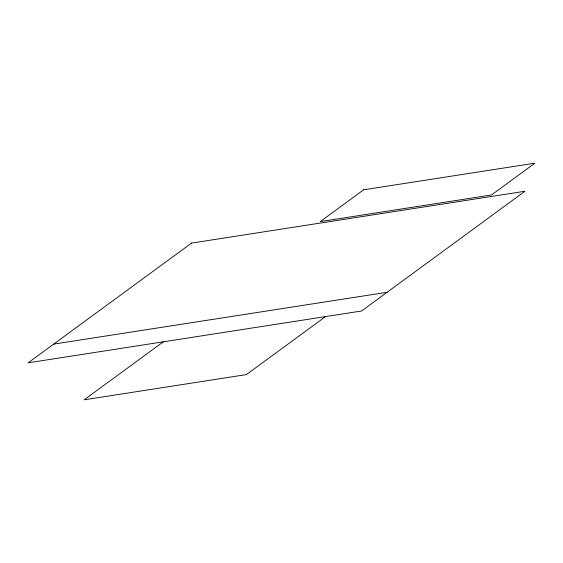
<?xml version="1.0" encoding="UTF-8"?>
<svg xmlns="http://www.w3.org/2000/svg" width="563" height="563" viewBox="0 0 563 563"><rect width="100%" height="100%" fill="white"/><g stroke="black" fill="none" stroke-linecap="round" stroke-linejoin="round"><path stroke-width="0.84" d="M163.312 341.818L84.168 399.814L246.369 374.599L325.513 316.603M53.682 344.12L387.084 292.288M191.54 243.089L28.15 362.825L361.559 310.994L524.941 191.258L191.54 243.089M363.642 189.801L320.241 221.604L491.45 194.988L534.85 163.186L363.642 189.801"/></g></svg>
